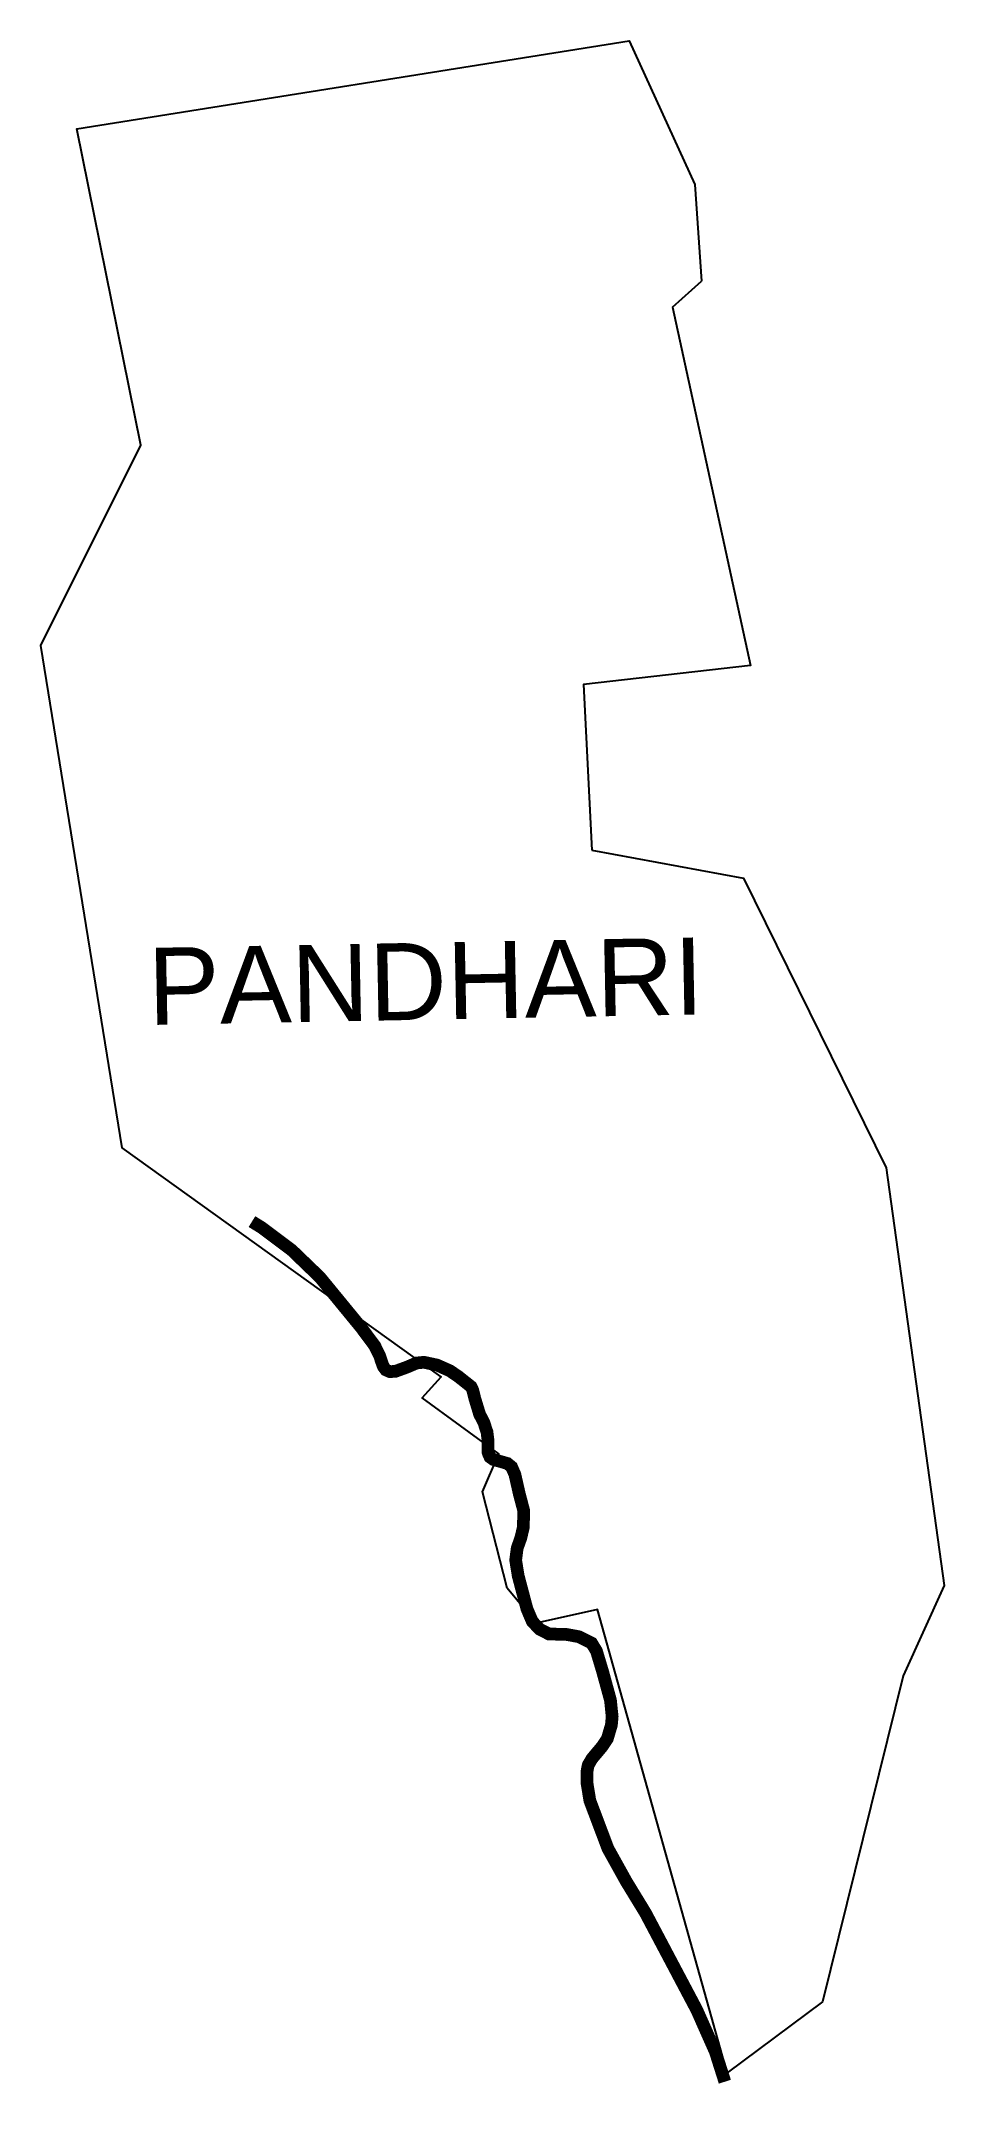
# Model space of a CAD drawing. Header units: metres. Extents: x 297398 to 298110, y 1972217 to 1973830.
import ezdxf

# ---------------------------------------------------------------- set-up
doc = ezdxf.new("R2010")
doc.units = ezdxf.units.M
for name, color, linetype in [('ARTIFICIALLY PROTECTED', 10, 'Continuous'), ('village', 3, 'Continuous'), ('VILLAGE NAME', 250, 'Continuous')]:
    doc.layers.add(name, color=color, linetype=linetype)
doc.styles.get("Standard").update_dxf_attribs({"font": 'calibri.ttf'})

msp = doc.modelspace()

# ---------------------------------------------------------------- linework, layer by layer
at = {"layer": 'ARTIFICIALLY PROTECTED', "const_width": 10, "flags": 128}
msp.add_lwpolyline([(297564.2, 1972899.6), (297571.7, 1972895), (297595.7, 1972877), (297617.8, 1972855.7), (297650.3, 1972816.1), (297656.5, 1972807.8), (297661.1, 1972801.6), (297665, 1972793.6), (297666.3, 1972789.5), (297667.9, 1972785.2), (297669.8, 1972782.7), (297673, 1972781.3), (297677.5, 1972781.6), (297686.3, 1972784.8), (297694, 1972788.1), (297699.9, 1972788.7), (297710.2, 1972786.5), (297720.3, 1972782), (297726.8, 1972777.6), (297737, 1972769.5), (297738.4, 1972766.6), (297739.9, 1972760.4), (297743.8, 1972747.6), (297747.2, 1972741.1), (297748.5, 1972736.9), (297749.6, 1972733.7), (297750.5, 1972726.2), (297750.5, 1972717.5), (297751, 1972716.1), (297752, 1972713.9), (297754.7, 1972712), (297760.5, 1972710.4), (297765.7, 1972708.9), (297769, 1972706.2), (297771.6, 1972700.2), (297775.1, 1972684.8), (297776.8, 1972678.4), (297778.5, 1972671.9), (297778.3, 1972658.8), (297776.3, 1972650.3), (297773.4, 1972642.1), (297772.2, 1972632.7), (297774.2, 1972620.3), (297781.1, 1972594.3), (297785.3, 1972584.4), (297790.9, 1972578.4), (297798.4, 1972574.5), (297812.4, 1972574.1), (297815.2, 1972573.6), (297822.2, 1972572.3), (297832.1, 1972567.3), (297835.9, 1972561.1), (297840.8, 1972544.8), (297847, 1972522.2), (297848.3, 1972509.3), (297847.7, 1972502.7), (297844.5, 1972491.9), (297840.6, 1972486), (297832.4, 1972476.2), (297829.5, 1972471.3), (297828.6, 1972467.2), (297828.5, 1972456.8), (297830.7, 1972443.2), (297845, 1972405.3), (297859.4, 1972379.4), (297874.6, 1972354.5), (297915.1, 1972278), (297929.7, 1972245.1), (297937.2, 1972221.5)], dxfattribs=at)
at = {"layer": 'village', "flags": 128}
msp.add_lwpolyline([(297896, 1973620.6), (297918.8, 1973641)], dxfattribs=at)
at = {"layer": 'village', "color": 3, "true_color": 0x00ff00}
for points in [[(297832.2, 1973192.5, 0), (297951.9, 1973170.3, 0), (298064.5, 1972942.1, 0), (298110.1, 1972612.6, 0), (298077.7, 1972541.6, 0), (298014.1, 1972284.6, 0), (297939, 1972228.5, 0), (297836.8, 1972593.7, 0), (297788.5, 1972583.1, 0), (297765.4, 1972610.7, 0), (297746, 1972686.6, 0), (297758.9, 1972716.4, 0), (297698.5, 1972760.6, 0), (297713.4, 1972777.3, 0), (297461.8, 1972957.8, 0), (297397.8, 1973353.8, 0), (297476.6, 1973511.7, 0), (297426, 1973761.1, 0), (297861.6, 1973830.4, 0), (297913.4, 1973717.1, 0), (297918.8, 1973641, 0)], [(297896, 1973620.6, 0), (297957.4, 1973338, 0), (297825.6, 1973323, 0), (297832.2, 1973192.5, 0)]]:
    msp.add_polyline3d(points, dxfattribs=at)

# ---------------------------------------------------------------- texts
at = {"layer": 'VILLAGE NAME', "insert": (297481.5, 1973115.3), "char_height": 60.748, "attachment_point": 1, "rotation": 1.1028}
msp.add_mtext_dynamic_manual_height_columns('{\\fArial|b0|i0|c0|p34;PANDHARI}', width=463.539, gutter_width=543.7, heights=[0], dxfattribs=at)

doc.saveas('drawing.dxf')
